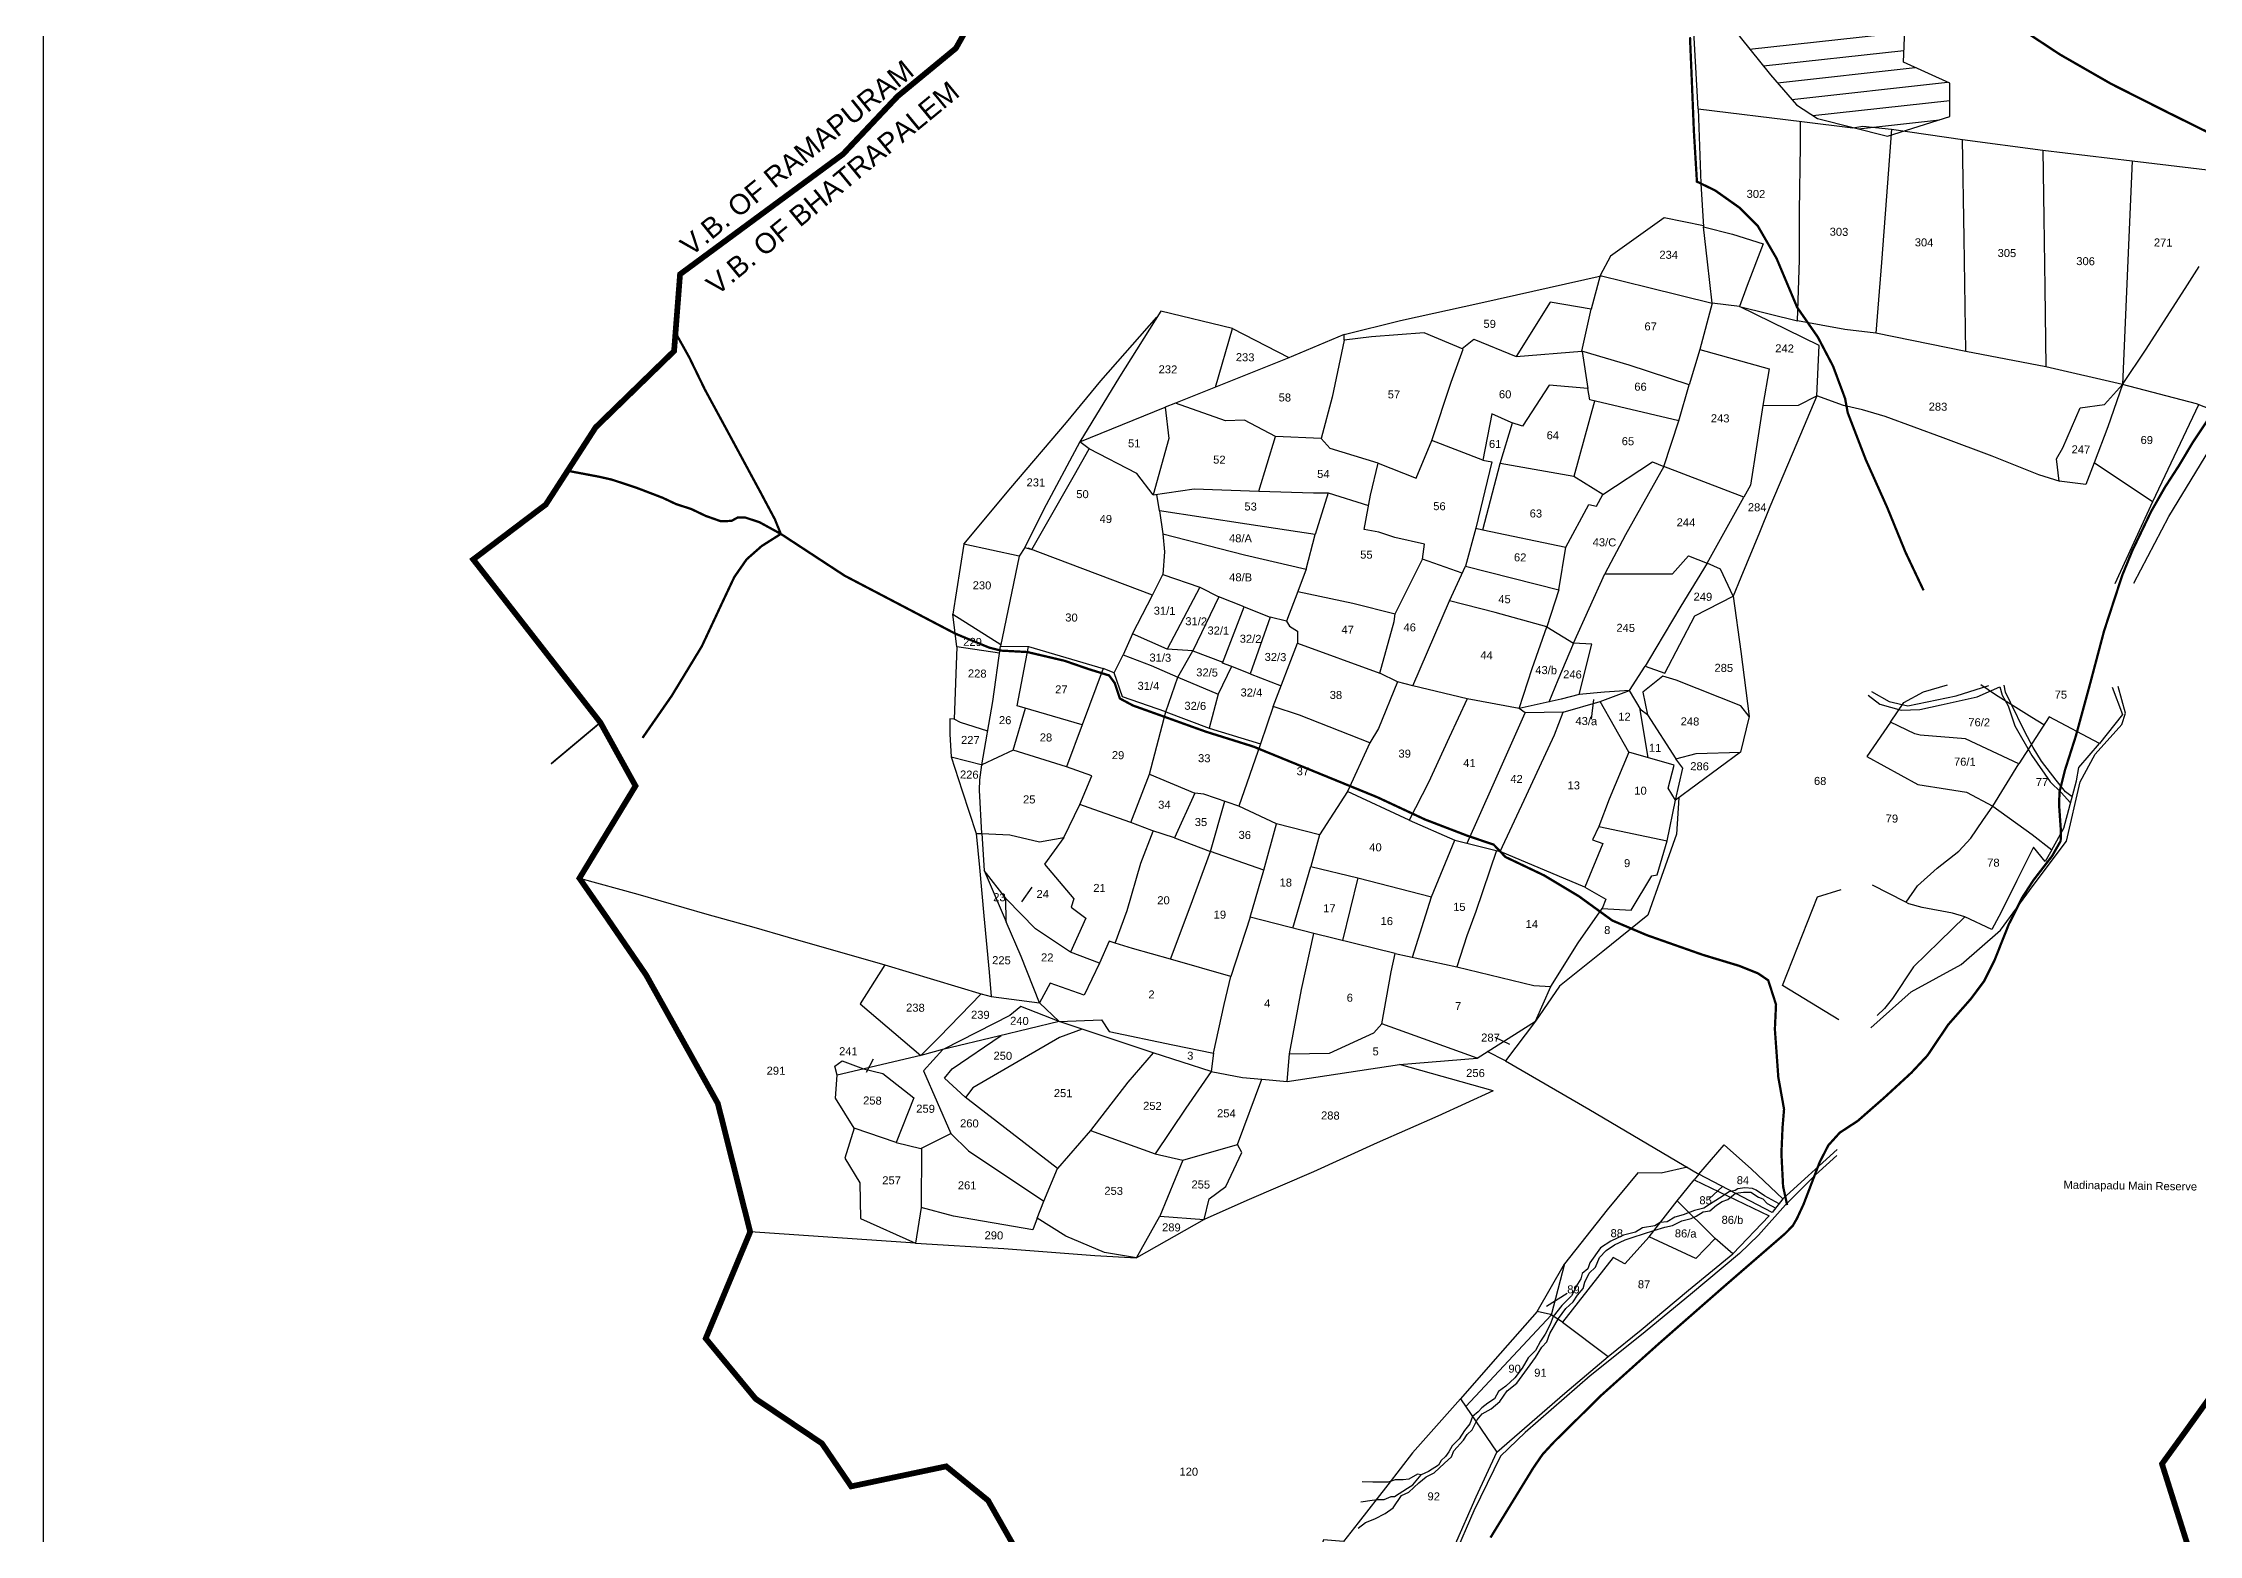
# Model space of a CAD drawing. Header units: millimetres. Extents: x 361522 to 370455, y 1839483 to 1850647.
# Drawn here: x 361522 to 365278, y 1841729 to 1844329 of the extents above; entities that cross this region are included whole.
import ezdxf
from ezdxf.enums import TextEntityAlignment as Align

# ---------------------------------------------------------------- set-up
doc = ezdxf.new("R2010")
doc.units = ezdxf.units.MM
for name, color, linetype in [('BND', 6, 'Continuous'), ('DIMENSION', 1, 'Continuous'), ('Plot', 7, 'Continuous'), ('ROADS', 50, 'Continuous'), ('Stream', 4, 'Continuous'), ('TEXT', 7, 'Continuous'), ('VILLAGE AREA', 1, 'Continuous')]:
    doc.layers.add(name, color=color, linetype=linetype)
doc.styles.get("Standard").update_dxf_attribs({"font": 'arial.ttf'})

msp = doc.modelspace()

# ---------------------------------------------------------------- hatches: boundary and pattern name
at = {"layer": 'VILLAGE AREA'}
h = msp.add_hatch(dxfattribs=at)
h.set_pattern_fill('ANSI31', color=256, scale=10, angle=321.290947, style=0)
h.paths.add_polyline_path([(364634.7, 1844712.4), (364468.7, 1844508.2), (364437, 1844402), (364478.3, 1844338.6), (364531.5, 1844273.4), (364576.5, 1844221), (364613.4, 1844197.4), (364735.1, 1844166.5), (364843.6, 1844200.4), (364843.6, 1844258.6), (364763.1, 1844295.5), (364765.4, 1844352.3), (364815.5, 1844369.2), (364862.7, 1844347.9), (364928.4, 1844360.4), (364966.8, 1844426), (364944.6, 1844499.8), (364903.3, 1844593), (364841.3, 1844635), (364746.2, 1844671.9), (364679.8, 1844691)])

# ---------------------------------------------------------------- linework, layer by layer
at = {"color": 1}
msp.add_lwpolyline([(364077.2, 1842584), (364051.6, 1842596.1)], dxfattribs=at)
at = {"layer": 'BND', "lineweight": 30, "const_width": 10}
for points in [[(363224.2, 1841690.5), (363168.1, 1841789.4), (363095.2, 1841848.8), (362929.6, 1841813.9), (362878.6, 1841888.8), (362763.1, 1841966.5), (362676.1, 1842071.7), (362753.6, 1842257.3), (362697.3, 1842480.9), (362572.3, 1842704.9), (362502.9, 1842806.2), (362456.1, 1842873.5), (362553.8, 1843034.3), (362492.6, 1843144.8), (362271, 1843428.9), (362397.6, 1843524.7), (362484.3, 1843659), (362621, 1843792), (362631.4, 1843925.8), (362915.4, 1844135.1), (363010.4, 1844235.8), (363112, 1844319.5), (363206.1, 1844487.1)], [(365387.1, 1842094.6), (365252.8, 1841907.4), (365213.5, 1841853.1), (365273.2, 1841664.1)]]:
    msp.add_lwpolyline(points, dxfattribs=at)
at = {"layer": 'BND', "color": 2, "const_width": 2.99}
msp.add_lwpolyline([(362492.6, 1843144.8), (362406.5, 1843072.7)], dxfattribs=at)
at = {"layer": 'Plot'}
msp.add_lwpolyline([(370454.4, 1850646.9), (361521.6, 1850646.9), (361521.6, 1839485.3), (370454.4, 1839485.3)], close=True, dxfattribs=at)
at = {"layer": 'Plot', "color": 0}
for points in [[(364405.4, 1844213.9), (364393.5, 1844421), (364383.5, 1844601.6), (364384.8, 1844650.3), (364382.2, 1844823.8), (364376.5, 1844961.3), (364371, 1845177.4), (364368.8, 1845325.8), (364367.8, 1845459.8), (364295.4, 1845499.6), (364255.8, 1845521)], [(364405.4, 1844213.9), (364585.7, 1844192), (364674.9, 1844181.2), (364692.2, 1844183.6), (364742.1, 1844178.7), (364735.1, 1844085.3), (364724.8, 1843946.3), (364718.5, 1843866.8), (364715.1, 1843823.2), (364661.1, 1843829.4), (364578.5, 1843844.5), (364581.7, 1843950.9), (364582.2, 1844035.6), (364583.5, 1844149.6), (364583.7, 1844192.3)], [(364405.4, 1844213.9), (364410.1, 1844084.2), (364414.7, 1844008.5), (364465.3, 1843995.9), (364518.8, 1843979), (364490.5, 1843906.5), (364477.5, 1843869.8), (364429.5, 1843875.5), (364421.7, 1843947.4), (364414.7, 1844008.5)], [(364742.1, 1844178.7), (364866.2, 1844160.4), (365006, 1844142.2), (365161.7, 1844123.6), (365380.4, 1844097.5), (365503.1, 1844056.2), (365442.4, 1843939.1), (365386.3, 1843830.9), (365310.9, 1843685.4), (365273.7, 1843700), (365144.8, 1843733.9), (365011, 1843764.3), (364871.5, 1843791.1), (364715.1, 1843823.2)], [(364871.5, 1843791.1), (364868.9, 1843988.8), (364866.2, 1844160.4)], [(365006, 1844142.2), (365007.8, 1844024.4), (365009.1, 1843902.1), (365011, 1843764.3)], [(365161.7, 1844123.6), (365154.2, 1843949.9), (365144.9, 1843733.9), (365185.9, 1843795.4), (365257.7, 1843907.1), (365278.3, 1843939.1)], [(364414.6, 1844009.9), (364345.9, 1844024.3), (364252.7, 1843957.6), (364234.6, 1843923.7), (364319.6, 1843902.8), (364429.5, 1843875.5), (364408.4, 1843794.8), (364529.1, 1843760.9), (364518.3, 1843697.1), (364580.3, 1843697.6), (364612.3, 1843714.1), (364616.4, 1843801.4), (364477.5, 1843869.8), (364578.5, 1843844.5)], [(364371.5, 1843670.4), (364216.7, 1843706.9), (364213.3, 1843726.7), (364145.7, 1843732.5), (364099.2, 1843661.4), (364079.5, 1843667.4), (364045.9, 1843682.7), (364030, 1843602), (363941.1, 1843636), (363975.1, 1843737.9), (363996.1, 1843795.4), (363928.2, 1843823.6), (363836.3, 1843816.5), (363788.5, 1843811.1), (363788.7, 1843821.1), (363886.6, 1843845.5), (363886.6, 1843845.5), (364026.8, 1843875.8), (364236.1, 1843923.3)], [(364234.6, 1843923.7), (364218.8, 1843864.7)], [(364408.4, 1843794.8), (364389.4, 1843733), (364284.9, 1843767.4), (364202.4, 1843791.7), (364218.8, 1843864.7), (364147.6, 1843877.4), (364088, 1843782.6)], [(363232, 1843450), (363222.3, 1843434.5), (363126.1, 1843455.3), (363207.7, 1843553.5), (363305, 1843667.3), (363364.5, 1843740.3), (363462.4, 1843850.8)], [(363594, 1843831.1), (363469.2, 1843861.6), (363396.9, 1843747.1), (363327.9, 1843633.8), (363476.4, 1843694)], [(363564.3, 1843729.3), (363594, 1843831.1), (363692.2, 1843780.5)], [(363788.7, 1843821.1), (363689, 1843779.1), (363494.4, 1843701.3)], [(363788.5, 1843811.1), (363767.5, 1843711.7), (363748.2, 1843639.6)], [(363994, 1843796.3), (364014.5, 1843812.8), (364088, 1843782.6)], [(364088, 1843782.6), (364202.4, 1843791.7), (364203.4, 1843791.4), (364213.3, 1843726.7)], [(364518.3, 1843697.1), (364507.7, 1843629.2), (364496.6, 1843558.3), (364485, 1843537.2), (364345.7, 1843591), (364371.5, 1843670.4), (364389.4, 1843733)], [(365277.3, 1843698.5), (365196.7, 1843529.4), (365095.2, 1843597.5), (365080.6, 1843559.3), (365034.4, 1843565.2), (365029.8, 1843604), (365041, 1843623.1), (365071.2, 1843692.9), (365113.5, 1843698.9), (365144.8, 1843733.9), (365119.2, 1843660.1), (365095.2, 1843597.5)], [(363848, 1843596.6), (363763.9, 1843622.5), (363748.2, 1843639.6), (363669, 1843643.3), (363615.1, 1843671.4), (363581.8, 1843670.4), (363494.4, 1843701.3), (363476.4, 1843694), (363482.8, 1843639.4), (363455.9, 1843541.3), (363526.9, 1843552.2), (363639.9, 1843547.8), (363669, 1843643.3)], [(364224.9, 1843704.9), (364188.7, 1843573.2), (364060.1, 1843596), (364081.6, 1843666.7)], [(365036.2, 1843564.9), (364998.9, 1843576.4), (364917.9, 1843608.7), (364832.1, 1843640.7), (364731.4, 1843678), (364691.7, 1843689.7), (364658.8, 1843697.2), (364612.3, 1843714.1), (364577.2, 1843631.6), (364530, 1843520.5)], [(365164.5, 1843387.8), (365225.6, 1843504), (365327.5, 1843671.5)], [(363455.9, 1843541.3), (363427.5, 1843578.9), (363344.3, 1843621.9), (363327.9, 1843633.8), (363264.8, 1843515.6), (363232, 1843450), (363244.3, 1843446.5), (363318.9, 1843576.4), (363344.3, 1843621.9)], [(363994.1, 1843404.9), (363925.2, 1843429.4), (363928.8, 1843455.7), (363876.7, 1843467.1), (363848.8, 1843476.2), (363823.4, 1843480.9), (363834.5, 1843540.7), (363848, 1843596.6), (363914, 1843570.8), (363941.1, 1843636)], [(364030, 1843602), (364045.7, 1843598.9), (364017.7, 1843483.3), (364030.2, 1843480.3), (364060.1, 1843596)], [(364030.2, 1843480.3), (364174.6, 1843450.1), (364215.1, 1843524.7), (364228.3, 1843522), (364239, 1843542), (364188.7, 1843573.2)], [(364239, 1843542), (364325.9, 1843599), (364345.7, 1843591), (364278.9, 1843471.8), (364242.8, 1843403.7), (364360.9, 1843403.6), (364388.7, 1843435.3), (364420.8, 1843422.4), (364485, 1843537.2)], [(363466.6, 1843513.4), (363462.2, 1843542.2)], [(363760.7, 1843544.7), (363737.8, 1843472.6), (363619, 1843490.5), (363466.6, 1843513.4), (363472.8, 1843473.5), (363571.9, 1843448.2), (363615, 1843437.1), (363722.1, 1843412), (363737.8, 1843472.6)], [(363639.9, 1843547.8), (363735.4, 1843545), (363760.7, 1843544.7), (363831.2, 1843523.1)], [(364530, 1843520.5), (364512.2, 1843475.6), (364479.8, 1843397.5), (364466.2, 1843364.9), (364444, 1843411.9), (364420.8, 1843422.4), (364375.1, 1843347.6), (364331.6, 1843274.1), (364313.1, 1843242.9), (364347.3, 1843230.8), (364399.3, 1843330.5), (364466.2, 1843364.9), (364479.5, 1843268.6), (364494, 1843155.1), (364479.5, 1843173.7), (364367.3, 1843218.5), (364343.7, 1843225.3), (364308.9, 1843197.4), (364317, 1843158.1), (364306, 1843166.5), (364285.6, 1843200.4), (364313.1, 1843242.9)], [(365196.7, 1843529.4), (365131.3, 1843386.3)], [(363126.1, 1843455.3), (363106.7, 1843333.5), (363190.2, 1843280.6)], [(363472.8, 1843473.5), (363475.5, 1843442.2), (363472.8, 1843402.8)], [(364017.7, 1843483.3), (363999.7, 1843417.1), (364162.8, 1843375.7), (364174.6, 1843450.1)], [(363222.3, 1843434.5), (363189.7, 1843278.1)], [(363454.4, 1843366.9), (363238.2, 1843448.3)], [(363722.1, 1843412), (363707.6, 1843372.9), (363803.6, 1843353), (363877.2, 1843333.9), (363907.6, 1843394.7), (363925.2, 1843429.4)], [(363614.5, 1843346.5), (363570.4, 1843364), (363525, 1843269.9), (363480, 1843272.7), (363419.8, 1843299.3), (363454.4, 1843366.9), (363472.8, 1843402.8), (363537, 1843380.6), (363570.4, 1843364)], [(363537, 1843380.6), (363480, 1843272.7)], [(364162.8, 1843375.7), (364141.7, 1843311.3), (364051.8, 1843336.3), (363972.1, 1843356.6), (363999.7, 1843417.1)], [(364198, 1843193.9), (364220.2, 1843281.4), (364188, 1843282.8), (364242.8, 1843403.7)], [(363625, 1843229.7), (363591.3, 1843242.7), (363576.4, 1843248.4), (363614.5, 1843346.5), (363659.8, 1843328.5)], [(363707.6, 1843372.9), (363687.8, 1843321.3), (363693.1, 1843312.8), (363707.5, 1843304.2), (363707.5, 1843282.9), (363850.6, 1843231)], [(364002.6, 1843186.3), (363908.3, 1843208.9), (363972.1, 1843356.6)], [(363187.9, 1843265.6), (363113.8, 1843276.4), (363106.7, 1843333.5)], [(363687.8, 1843321.3), (363659.8, 1843328.5), (363625, 1843229.7), (363678.9, 1843208.9)], [(363908.3, 1843208.9), (363881.7, 1843215.4), (363850.6, 1843231), (363875.6, 1843320.8), (363877.2, 1843333.9)], [(364285.6, 1843200.4), (364242, 1843197.7), (364198, 1843193.9), (364166.5, 1843185.2), (364093.6, 1843169.1), (364116.3, 1843239.2), (364141.7, 1843311.3), (364188, 1843282.8), (364161.1, 1843218.3), (364145.2, 1843180.5)], [(363113.8, 1843276.4), (363109.1, 1843150.8), (363101.5, 1843151.1), (363101.6, 1843124.3), (363103.6, 1843085.2), (363158.3, 1843071.3)], [(363493.1, 1842943.6), (363453.7, 1842956.4), (363416.6, 1842970.8), (363352.1, 1842993.5), (363327.7, 1843002.1), (363348.7, 1843051.9), (363304.6, 1843067.8), (363211.9, 1843096.7), (363157.3, 1843070.9), (363176.2, 1843181.7), (363189.7, 1843278.1), (363238.4, 1843277), (363368.8, 1843239.1), (363332.1, 1843140.7), (363218.5, 1843173.9), (363238.4, 1843277)], [(363419.8, 1843299.3), (363403.5, 1843262.5), (363452, 1843244.2), (363498.6, 1843223.6), (363525, 1843269.9), (363577, 1843249.7)], [(363665, 1843172.9), (363707.5, 1843282.9)], [(363387.9, 1843231.2), (363368.8, 1843239.1)], [(363477.7, 1843163.5), (363402.3, 1843189.8), (363387.9, 1843231.2), (363403.5, 1843262.5)], [(363592.2, 1843242.4), (363569.2, 1843194.2)], [(363477.7, 1843163.5), (363498.6, 1843223.6), (363569.2, 1843194.2), (363553.3, 1843134.8)], [(363881.7, 1843215.4), (363848.2, 1843134.3), (363833.3, 1843109.2), (363794.4, 1843024.7)], [(364366.1, 1843009.4), (364353.1, 1843030.3), (364363.3, 1843070.6), (364284.3, 1843093.2), (364234.5, 1843181.5), (364285.6, 1843200.4)], [(365126.9, 1843206.4), (365144.6, 1843159), (365104.4, 1843108.5), (365017, 1843154.7), (364963.8, 1843073), (364871.3, 1843116.4), (364792.3, 1843122.7), (364783.1, 1843125.3), (364740.6, 1843145.7), (364699.4, 1843085.6), (364787.9, 1843036.8), (364839.9, 1843028.8), (364872.7, 1843023.7), (364918.6, 1842998.8), (364963.8, 1843073)], [(364701.6, 1843192.7), (364722.1, 1843176.6), (364759.3, 1843166.1), (364791.8, 1843167.6), (364828.6, 1843175.9), (364891.2, 1843189.8), (364931.2, 1843206.8), (364935.1, 1843192.2), (364945.3, 1843173.8), (364957.3, 1843139.2), (364986.9, 1843087.3), (365018.5, 1843041.3), (365038.1, 1843022.8), (365054.2, 1843004.6)], [(364706.2, 1842613.1), (364776.4, 1842675.6), (364863.6, 1842723), (364932, 1842783.3), (364989.3, 1842860.6), (365046.9, 1842938.1), (365070.7, 1843041.5), (365097.3, 1843089.4), (365143.4, 1843141.6), (365150, 1843161), (365137.1, 1843207.8)], [(364707.6, 1843198.8), (364738.4, 1843181.2), (364770.7, 1843173.7), (364855.1, 1843191.3), (364912, 1843209.5)], [(364740.6, 1843145.7), (364763.8, 1843179.5), (364798.1, 1843198), (364839.9, 1843210.3)], [(365007.8, 1843140.5), (364987, 1843153.4), (364972.5, 1843162.4), (364923.2, 1843193.1), (364897.7, 1843210.3)], [(365057.1, 1843015.4), (365045.6, 1843023.8), (365029, 1843044.3), (365003.5, 1843077.5), (364988.8, 1843101.5), (364974.5, 1843128.8), (364949.7, 1843179.4), (364940.8, 1843197.5), (364938.7, 1843209.7)], [(363211.9, 1843096.7), (363233.2, 1843169.6)], [(363449.2, 1843054.6), (363477.7, 1843163.5), (363553.3, 1843134.8), (363642.9, 1843107.4)], [(364170.1, 1843162.6), (364104.1, 1843161.9), (364093.6, 1843169.1), (364002.6, 1843186.3), (363971.3, 1843118.9), (363935.7, 1843040.2), (363901.7, 1842974.9), (363794.4, 1843024.7), (363745.8, 1842949.1), (363670.9, 1842968.4), (363605.3, 1842999.1), (363544, 1843019.8), (363528.6, 1843021.8), (363493.1, 1842943.6), (363555.8, 1842919.9), (363580.5, 1843007.5)], [(363833.3, 1843109.2), (363710.6, 1843157.5), (363665, 1843172.9), (363642.9, 1843107.4), (363605.3, 1842999.1)], [(364002.8, 1842934.4), (364048.2, 1843036.5), (364104, 1843161.9)], [(364207.9, 1842857.7), (364060.1, 1842920.1), (364106.3, 1843018.5), (364154.9, 1843123.4), (364170.1, 1843162.6), (364234.5, 1843181.5)], [(364318, 1843083.6), (364303.7, 1843170.4)], [(364317, 1843158.1), (364366.3, 1843081.4)], [(364494, 1843155.1), (364479.2, 1843093.2), (364366.1, 1843009.4), (364378.4, 1843065), (364366.3, 1843081.4), (364402, 1843090.7), (364479.2, 1843093.2)], [(363167.4, 1843130), (363119.8, 1843144.8), (363109.1, 1843150.8)], [(363332.1, 1843140.7), (363304.6, 1843067.8)], [(363103.6, 1843085.2), (363123.2, 1843025.5), (363147.5, 1842951.4), (363157.3, 1842951.2), (363153.3, 1843026.9), (363153.6, 1843045.1), (363157.3, 1843070.9)], [(364284.3, 1843093.2), (364250.3, 1843011), (364232.1, 1842963.6), (364351.2, 1842938.5), (364366.1, 1843009.4)], [(364918.6, 1842998.8), (364987.1, 1842949.7), (365021.7, 1842922.8), (365042.5, 1842960.9), (365064.5, 1843043.1), (365068.9, 1843066.6), (365104.4, 1843108.5)], [(363416.6, 1842970.8), (363449.2, 1843054.6), (363528.6, 1843021.8)], [(364371.5, 1843013.3), (364367.6, 1842950.1), (364341.6, 1842876.5), (364317.9, 1842809.2), (364239, 1842745.8), (364164, 1842685.6), (364122.2, 1842624.6), (364148.8, 1842684.9), (364196.5, 1842760.9), (364238.2, 1842820.6), (364288.6, 1842817.6), (364324.6, 1842877.5), (364333.8, 1842879.5), (364351.2, 1842938.5)], [(363157.3, 1842951.2), (363206.2, 1842949.4), (363257.9, 1842936.7), (363300, 1842944.2), (363327.7, 1843002.1)], [(363877.6, 1842742.4), (363735.5, 1842777.2), (363624.9, 1842805.7), (363648.4, 1842887.5), (363670.9, 1842968.4)], [(363901.7, 1842974.9), (363981.1, 1842939.7)], [(364767.5, 1842831.6), (364787.8, 1842860.1), (364822, 1842890.8), (364859.4, 1842920.4), (364880.2, 1842943.3), (364901.5, 1842974.2), (364918.5, 1842998.9)], [(363147.5, 1842951.4), (363153, 1842892.1), (363160.8, 1842808), (363169.8, 1842710), (363173.7, 1842667.3), (363257.9, 1842656.4), (363292, 1842624.1), (363365.9, 1842626.9), (363379.1, 1842606.4), (363490.3, 1842583.2), (363560.6, 1842568.6), (363579.5, 1842653.6), (363591, 1842702.2)], [(363157.3, 1842951.2), (363161.4, 1842886.9)], [(363300, 1842944.2), (363266.2, 1842898), (363317.8, 1842837.4), (363312.8, 1842822.9), (363338.2, 1842804.1), (363311.7, 1842744.9), (363250.9, 1842785.4), (363200.1, 1842836.9), (363161.4, 1842886.9), (363199.4, 1842797.5), (363198.8, 1842838.6)], [(363485.8, 1842732.3), (363420, 1842751.1), (363389.8, 1842760.6), (363410.3, 1842817.3), (363434.2, 1842899.6), (363455.9, 1842955.5)], [(363745.8, 1842949.1), (363730.5, 1842893.7), (363812.5, 1842874.2), (363940.7, 1842841.2), (363981.1, 1842939.7), (364060.1, 1842920.1)], [(364232.1, 1842963.6), (364221.3, 1842940.4), (364239.4, 1842933.8), (364207.9, 1842857.7), (364244.5, 1842837.2), (364238.2, 1842820.6)], [(363624.9, 1842805.7), (363591, 1842702.2), (363485.8, 1842732.3), (363520.2, 1842823.8), (363555.8, 1842919.9)], [(363648.4, 1842887.5), (363555.8, 1842919.9)], [(363698.9, 1842786.6), (363730.5, 1842893.7)], [(364053.8, 1842921.7), (364018.2, 1842815.3), (364002.2, 1842773), (363984.9, 1842719), (364119.3, 1842686.4), (364148.8, 1842684.9)], [(365021.7, 1842922.8), (365009.8, 1842902.7), (364989.5, 1842927.4), (364960.4, 1842869.3), (364933.5, 1842814.6), (364916.9, 1842784.1), (364869.9, 1842806.2), (364848.6, 1842812.8), (364795.6, 1842822.5), (364772.6, 1842828.7), (364766, 1842832.5), (364709.1, 1842861.4)], [(362456.1, 1842873.5), (362558.1, 1842845.7), (362678.1, 1842810.6), (362760, 1842788.1), (362820, 1842770.6), (362988, 1842722.6), (363157.7, 1842671.6)], [(363812.5, 1842874.2), (363785.8, 1842764.9)], [(364650.3, 1842626.8), (364552.3, 1842686.4), (364613.1, 1842840.8), (364654.5, 1842854)], [(363907.8, 1842735.8), (363940.7, 1842841.2)], [(363362, 1842725.6), (363335.5, 1842669.9), (363276, 1842690.8), (363257.9, 1842656.4), (363225.5, 1842737.1), (363199.4, 1842797.5)], [(364869.9, 1842806.2), (364825.8, 1842763.2), (364780.4, 1842719.1), (364743.7, 1842663.8), (364730.3, 1842646.6), (364717, 1842634.4)], [(363389.8, 1842760.6), (363378.8, 1842764.1), (363362, 1842725.6), (363311.7, 1842744.9)], [(363560.6, 1842568.6), (363557.1, 1842537), (363611.6, 1842526.1), (363644.9, 1842523.2), (363689.1, 1842519.3), (363693.4, 1842567.4), (363714.2, 1842679.8), (363735.5, 1842777.2)], [(364020, 1842560.1), (363854.4, 1842619.9), (363870.4, 1842710.7), (363877.6, 1842742.4), (363984.9, 1842719)], [(362988, 1842722.6), (362945.4, 1842654.9), (363050.8, 1842564.9), (362904.9, 1842530.4), (362901.2, 1842546), (362913.8, 1842555.4), (362950.9, 1842541.3), (362984.5, 1842533), (363038.8, 1842490.9), (363008, 1842413.3), (363050.8, 1842402.4), (363103.3, 1842428.5)], [(363557.1, 1842537), (363455.6, 1842569.1), (363292, 1842624.1), (363225.3, 1842650.3), (363205.9, 1842634.1), (363091.2, 1842575.7), (363050.8, 1842564.9), (363082.6, 1842596.5), (363156, 1842672), (363173.7, 1842667.3)], [(363292, 1842624.1), (363186.5, 1842598.5), (363089.1, 1842575.1), (363055.6, 1842538.2), (363103.3, 1842428.5), (363133.9, 1842398.7), (363265.1, 1842311), (363289.2, 1842367.9), (363151.6, 1842473.9), (363128.1, 1842492), (363092.4, 1842525.3), (363105.4, 1842541.7), (363190.7, 1842599.5)], [(363332.3, 1842610.6), (363292.8, 1842595.8), (363141.7, 1842508.4), (363128.7, 1842491.5)], [(363693.4, 1842567.4), (363762.9, 1842568.6), (363840.3, 1842604.3), (363854.4, 1842619.9)], [(364048, 1842503.1), (363884.8, 1842549), (364020, 1842560.1), (364122.2, 1842624.6), (364069.5, 1842555.6), (364037.9, 1842571.4)], [(363455.6, 1842569.1), (363411.6, 1842518.3), (363346.4, 1842434), (363459.5, 1842393.3)], [(364069.5, 1842555.6), (364214.7, 1842471.4), (364406.7, 1842358), (364450.6, 1842408.8), (364498.1, 1842366.7), (364553.1, 1842314.7), (364534.5, 1842291.3), (364406.7, 1842358), (364398.1, 1842348.2), (364529.1, 1842285.1), (364465.9, 1842219), (364435.2, 1842245.7), (364368.6, 1842311.6), (364398.1, 1842348.2)], [(363008, 1842413.3), (362934.9, 1842438.3), (362902.2, 1842490.1), (362904.9, 1842530.4)], [(363557.1, 1842537), (363512.4, 1842473), (363459.5, 1842393.3), (363507.6, 1842382.1), (363602.6, 1842409.6)], [(364048, 1842503.1), (363951.6, 1842458.9), (363845.8, 1842412.3), (363735, 1842362.1), (363618.9, 1842312.3), (363544.9, 1842279), (363553.5, 1842315.2), (363582.4, 1842336.6), (363610.1, 1842395.8), (363602.6, 1842409.6), (363644.9, 1842523.2)], [(363689.1, 1842519.3), (363884.8, 1842549)], [(362934.9, 1842438.3), (362918.6, 1842386), (362944.6, 1842342.9), (362946, 1842280.6), (363041.9, 1842237.9), (362914.6, 1842246.1), (362753.6, 1842257.3), (362753.6, 1842257.3)], [(363346.4, 1842434), (363289.2, 1842367.9)], [(363052.1, 1842403.1), (363051.4, 1842300)], [(363507.6, 1842382.1), (363467.3, 1842284.9), (363544.9, 1842279), (363426.5, 1842212), (363467.3, 1842284.9)], [(364647.1, 1842390.5), (364609.7, 1842356.5), (364557.7, 1842304.6), (364510.2, 1842251.9), (364477.5, 1842219.5), (364391.8, 1842148.4), (364306.4, 1842077.7), (364217, 1842006.7), (364103.9, 1841907.6), (364061, 1841866.5), (364014.4, 1841771.1), (363980, 1841692.1)], [(364386.5, 1842370), (364341.1, 1842359.6), (364300.4, 1842360.2), (364246.6, 1842295.5), (364172.4, 1842201.4)], [(364553.1, 1842314.7), (364647.3, 1842400.6)], [(363253.9, 1842281.5), (363246.1, 1842261), (363107.6, 1842285), (363051.4, 1842300), (363041.9, 1842237.9), (363195.5, 1842228.1), (363354, 1842216), (363426.5, 1842212)], [(363426.5, 1842212), (363371, 1842221.4), (363303.6, 1842249.9), (363253.9, 1842281.5), (363265.1, 1842311)], [(364435.2, 1842245.7), (364401.3, 1842210.7), (364319.9, 1842248.9), (364368.6, 1842311.6)], [(364319.9, 1842248.9), (364277.7, 1842201.9), (364257.4, 1842212.9), (364168.8, 1842099.9), (364148.1, 1842113.1), (364125.1, 1842118.6), (364172.4, 1842201.4), (364149.4, 1842112.3)], [(364168.8, 1842099.9), (364248.8, 1842040), (364306.2, 1842086.7), (364388.5, 1842155.5), (364465.9, 1842219)], [(364125.1, 1842118.6), (364051.5, 1842035.8), (363991.1, 1841966.7), (363907.7, 1841872.5), (363864.4, 1841816.8), (363812.9, 1841750.5), (363787.4, 1841717.6), (363752.6, 1841720.7), (363720.9, 1841632.7), (363666.7, 1841494.1), (363636.3, 1841409.6), (363654.3, 1841400.9), (363699.2, 1841503.9), (363723.1, 1841547), (363701.5, 1841583.1)], [(364000.4, 1841952.9), (364149.4, 1842112.3)], [(363942.9, 1841623.9), (364018.5, 1841795.6), (364054.5, 1841873.3), (364173.3, 1841976.1), (364248.8, 1842040)], [(363991.1, 1841966.7), (364054.5, 1841873.3)], [(363817.5, 1841787.2), (363837.4, 1841789.8), (363846.6, 1841790.9), (363858.1, 1841790.8), (363870.2, 1841796.2), (363876, 1841796.1), (363899, 1841810.9), (363908, 1841816.8), (363922.5, 1841833.9)]]:
    msp.add_lwpolyline(points, dxfattribs=at)
at = {"layer": 'Plot', "color": 2}
for points in [[(364223.1, 1843185.1), (364218.9, 1843150.7)], [(363244.5, 1842858.1), (363226.4, 1842832.4)], [(362967.7, 1842558.5), (362955.5, 1842535.3)], [(364424.6, 1842314.8), (364448, 1842336.5)], [(364141.1, 1842127.8), (364177.2, 1842150.3)]]:
    msp.add_lwpolyline(points, dxfattribs=at)
at = {"layer": 'ROADS', "color": 40, "const_width": 4}
for points in [[(365322.5, 1844158.8), (365225.5, 1844206.8), (365124.6, 1844257.7), (365035.7, 1844308.7), (364941.4, 1844370.9)], [(364798.1, 1843375), (364766.5, 1843441.7), (364735.1, 1843518.6), (364697.3, 1843603), (364665.9, 1843684.7), (364661.4, 1843709.2), (364640.4, 1843765.6), (364613.9, 1843816.2), (364577.8, 1843868.2), (364542, 1843953.3), (364509.3, 1844009.8), (364477.8, 1844041.5), (364435, 1844071.8), (364403.2, 1844087.2), (364397.9, 1844174.3), (364394.4, 1844260.4), (364391.1, 1844338.9)], [(362623.5, 1843823.9), (362647.5, 1843780.9), (362674.7, 1843724.9), (362715.5, 1843649.7), (362746.1, 1843593), (362771.1, 1843546.8), (362796.5, 1843499.1), (362807, 1843473.4), (362770, 1843493.7), (362745.1, 1843501.9), (362732, 1843502.1), (362721.1, 1843496.1), (362702.7, 1843495.4), (362676.2, 1843504.7), (362650.7, 1843516.9), (362624.8, 1843525.2), (362601.3, 1843536.3), (362555.3, 1843553.9), (362512.5, 1843568), (362490, 1843573.1), (362435.5, 1843583.4)], [(364043.5, 1841724.7), (364118.3, 1841846.5), (364134.2, 1841869.6), (364154.3, 1841891.4), (364237.2, 1841973.2), (364337.3, 1842063), (364449.1, 1842161), (364556.3, 1842253.9), (364570.1, 1842267.8), (364577.6, 1842280.9), (364589.1, 1842305.7), (364617.2, 1842379.1), (364632.2, 1842408.2), (364652.1, 1842430.2), (364683.4, 1842450.7), (364729.4, 1842491), (364776.9, 1842534.7), (364804.8, 1842564.6), (364841, 1842618.4), (364880.3, 1842663.1), (364903.4, 1842694), (364921.6, 1842730.2), (364946.5, 1842793), (364970.1, 1842840.1), (364989.7, 1842870.3), (365022.1, 1842912.3), (365036.9, 1842938.3), (365037.5, 1842954.6), (365035.8, 1842978.3), (365034.1, 1843003), (365035.1, 1843024.4), (365044.4, 1843061.7), (365063.3, 1843120.9), (365088.9, 1843214.8), (365112.6, 1843304.4), (365144.2, 1843401.1), (365161.8, 1843444.2), (365194.5, 1843512.3), (365218.7, 1843554.8), (365243.3, 1843592.8), (365267.2, 1843632.9), (365308.2, 1843694.4)], [(362566, 1843118), (362616.8, 1843191.2), (362669.4, 1843277.7), (362706.5, 1843357), (362725.8, 1843398), (362747.3, 1843429), (362773.7, 1843452.3), (362807, 1843473.4), (362918.2, 1843400.6), (363110.9, 1843299.7), (363137.7, 1843288.6), (363170.1, 1843275.3), (363190.5, 1843270.1), (363236.5, 1843267.6), (363301.5, 1843252.3), (363344.1, 1843237.6), (363379, 1843226.8), (363388.9, 1843213.4), (363397.8, 1843186.6), (363420.6, 1843174.4), (363475.4, 1843154.8), (363514.5, 1843140.7), (363547.7, 1843128.8), (363592.7, 1843114.7), (363630.3, 1843102.9)], [(363630.3, 1843102.9), (363846.2, 1843014.7), (363929.5, 1842975.8), (364002, 1842948), (364049.1, 1842932), (364069.6, 1842910.5), (364136.8, 1842878.5), (364197.5, 1842842.1), (364255.8, 1842799.8), (364316, 1842774.3), (364413.5, 1842740), (364476.4, 1842721), (364509.3, 1842707.9), (364527.4, 1842695.7), (364541, 1842653.4), (364539, 1842610.4), (364545, 1842526.8), (364555, 1842471.1), (364552.4, 1842440.1), (364550.4, 1842394.4), (364553.3, 1842336.7), (364560.4, 1842304.1)]]:
    msp.add_lwpolyline(points, dxfattribs=at)
at = {"layer": 'Stream'}
for points in [[(364546.4, 1842306.3), (364520.9, 1842319.9), (364506.3, 1842329.8), (364499.9, 1842332.8), (364486.6, 1842334.3), (364474.5, 1842332.6), (364469.6, 1842329.3), (364459.6, 1842326.9), (364442.3, 1842316.1), (364425.2, 1842305.3), (364415.5, 1842298.6), (364399, 1842294.6), (364379.3, 1842287.2), (364364.8, 1842283.2), (364351.6, 1842275), (364339.1, 1842273.6), (364329.6, 1842267.9), (364308.2, 1842264.5), (364296, 1842257.1), (364275.1, 1842251.9), (364253.2, 1842241.1), (364235.2, 1842229.3), (364216.4, 1842203.3), (364213, 1842192.8), (364203.5, 1842185), (364201.2, 1842175.7), (364195, 1842166.2), (364184.6, 1842146.1), (364167.9, 1842129.1), (364152.9, 1842110), (364147.4, 1842095.8), (364138.6, 1842079), (364130.6, 1842066.8), (364122.2, 1842050.9), (364109.3, 1842037.6), (364098.6, 1842019.9), (364085.9, 1842003.1), (364070, 1841988.3), (364057.6, 1841979.2), (364050.6, 1841966.6), (364038.7, 1841959), (364028.5, 1841950.5), (364022.2, 1841943.8), (364012.4, 1841935.5), (364007.6, 1841923), (363998, 1841911), (363989.1, 1841896.5), (363976.5, 1841884.5), (363970.9, 1841874.3), (363965.2, 1841865.8), (363957.3, 1841859.3), (363952.8, 1841850.6), (363935.3, 1841839.8), (363922.5, 1841833.9), (363916.3, 1841835.4), (363901, 1841826.2), (363891.1, 1841825.3), (363877.4, 1841825.5), (363865.5, 1841821), (363850.5, 1841821.2), (363838.4, 1841821.4), (363819.7, 1841821.7)], [(363813.1, 1841741.2), (363825.5, 1841751), (363841.9, 1841757.6), (363859.9, 1841766.4), (363874.2, 1841776.5), (363888.6, 1841797.8), (363901.1, 1841803.7), (363918.4, 1841819.9), (363931.3, 1841830.6), (363945.1, 1841837.3), (363963.6, 1841854.4), (363975.5, 1841865.3), (363979.8, 1841876.1), (363996.5, 1841894.3), (364003.1, 1841904.6), (364011.5, 1841912.4), (364020, 1841930), (364029, 1841940.1), (364044.4, 1841948.8), (364059.5, 1841962), (364072.5, 1841980.6), (364089.2, 1841993.7), (364103.6, 1842013.2), (364122.2, 1842038.6), (364133.2, 1842056.4), (364141.8, 1842065.9), (364146.9, 1842080), (364162.2, 1842106.7), (364174.6, 1842124), (364187.8, 1842135.5), (364195.2, 1842147.2), (364204.7, 1842158.8), (364208.1, 1842169.9), (364215.6, 1842185.2), (364226.4, 1842196), (364233.7, 1842212.7), (364245.3, 1842224.9), (364259.5, 1842234.9), (364278.3, 1842243.7), (364291.9, 1842248.3), (364328.2, 1842259.6), (364347.4, 1842265.6), (364360.5, 1842268.3), (364376.7, 1842276.5), (364393.1, 1842280.5), (364401.9, 1842284.5), (364414.3, 1842292), (364425.8, 1842293.8), (364437.3, 1842303.7), (364446.9, 1842310.2), (364457.1, 1842313.6), (364470.6, 1842324.7), (364484.3, 1842326.8), (364496.9, 1842326.6), (364510.2, 1842317.8), (364518.3, 1842314.7), (364525.8, 1842306.5), (364540.5, 1842298.8)]]:
    msp.add_lwpolyline(points, dxfattribs=at)
at = {"layer": 'VILLAGE AREA'}
msp.add_lwpolyline([(364634.7, 1844712.4), (364468.7, 1844508.2), (364437, 1844402), (364478.3, 1844338.6), (364531.5, 1844273.4), (364576.5, 1844221), (364613.4, 1844197.4), (364735.1, 1844166.5), (364843.6, 1844200.4), (364843.6, 1844258.6), (364763.1, 1844295.5), (364765.4, 1844352.3), (364815.5, 1844369.2), (364862.7, 1844347.9), (364928.4, 1844360.4), (364966.8, 1844426), (364944.6, 1844499.8), (364903.3, 1844593), (364841.3, 1844635), (364746.2, 1844671.9), (364679.8, 1844691), (364634.7, 1844712.4)], dxfattribs=at)

# ---------------------------------------------------------------- texts
at = {"layer": 'DIMENSION', "color": 0}
for s, height, p in [('302', 13.94, (364506, 1844065.7)), ('303', 13.94, (364650.7, 1843999.8)), ('304', 13.94, (364799, 1843981.3)), ('271', 13.94, (365215.6, 1843981)), ('234', 13.94, (364354, 1843959.7)), ('305', 13.94, (364943.3, 1843962.8)), ('306', 13.94, (365080.4, 1843948.6)), ('59', 13.94, (364042.1, 1843839.4)), ('67', 13.94, (364322.6, 1843834.9)), ('242', 13.94, (364555.9, 1843796.6)), ('232', 13.94, (363481.5, 1843760.1)), ('233', 13.94, (363616, 1843781.2)), ('58', 13.94, (363685.2, 1843711.1)), ('57', 13.94, (363875.3, 1843716.4)), ('60', 13.94, (364069, 1843716.7)), ('66', 13.94, (364304.9, 1843729.9)), ('243', 13.94, (364443.7, 1843674.8)), ('283', 13.94, (364823.2, 1843695.1)), ('64', 13.94, (364152.1, 1843645.2)), ('69', 13.94, (365187, 1843637)), ('51', 13.94, (363422.8, 1843631.2)), ('52', 13.94, (363571.1, 1843602.8)), ('61', 13.94, (364051.6, 1843630.1)), ('65', 13.94, (364283, 1843634.9)), ('247', 13.94, (365072.3, 1843620.6)), ('231', 13.94, (363251.4, 1843563.1)), ('54', 13.94, (363752.3, 1843577.8)), ('50', 13.94, (363332.6, 1843542.7)), ('49', 13.94, (363373.3, 1843499.5)), ('53', 13.94, (363625.6, 1843521.1)), ('56', 13.94, (363954.6, 1843521.7)), ('63', 13.94, (364122.6, 1843509)), ('244', 13.94, (364384.1, 1843493.5)), ('284', 13.94, (364508.2, 1843519.8)), ('48/A', 13.94, (363607.9, 1843465.7)), ('43/C', 13.94, (364242.1, 1843458.8)), ('55', 13.94, (363827.3, 1843437.3)), ('62', 13.94, (364095.2, 1843432.5)), ('230', 13.94, (363157.5, 1843383.8)), ('48/B', 13.94, (363608.2, 1843397.8)), ('31/1', 13.94, (363475.7, 1843339.5)), ('45', 13.94, (364067.9, 1843359.7)), ('249', 13.94, (364413.6, 1843364)), ('30', 13.94, (363313.4, 1843327.7)), ('31/2', 13.94, (363530.7, 1843321.1)), ('32/1', 13.94, (363569.3, 1843305)), ('47', 13.94, (363794.6, 1843306.5)), ('46', 13.94, (363902.8, 1843310.7)), ('245', 13.94, (364279.1, 1843309.7)), ('229', 13.94, (363141.1, 1843285.3)), ('32/2', 13.94, (363625.5, 1843290.7)), ('44', 13.94, (364036.7, 1843262)), ('228', 13.94, (363149.2, 1843230.2)), ('31/3', 13.94, (363468.2, 1843257.8)), ('32/5', 13.94, (363549.7, 1843232)), ('32/3', 13.94, (363668.9, 1843258.9)), ('43/b', 13.94, (364140.5, 1843236.1)), ('246', 13.94, (364186.3, 1843228.6)), ('285', 13.94, (364450, 1843240)), ('27', 13.94, (363295.8, 1843202.5)), ('31/4', 13.94, (363447.4, 1843208.6)), ('32/4', 13.94, (363626.9, 1843197)), ('38', 13.94, (363774.2, 1843192.8)), ('75', 13.94, (365037.3, 1843193.4)), ('26', 13.94, (363197.9, 1843148.9)), ('32/6', 13.94, (363529.1, 1843173.8)), ('43/a', 13.94, (364210.5, 1843147.3)), ('12', 13.94, (364276.9, 1843155)), ('227', 13.94, (363137.2, 1843114.3)), ('28', 13.94, (363269, 1843118.8)), ('248', 13.94, (364391.1, 1843146.7)), ('76/2', 13.94, (364895, 1843145.2)), ('29', 13.94, (363394.6, 1843087.9)), ('33', 13.94, (363544.8, 1843082.6)), ('39', 13.94, (363894, 1843090.6)), ('41', 13.94, (364006.8, 1843074.2)), ('11', 13.94, (364330.4, 1843100.7)), ('76/1', 13.94, (364870, 1843076.5)), ('226', 13.94, (363135.4, 1843054.1)), ('37', 13.94, (363716.6, 1843059.8)), ('42', 13.94, (364088.9, 1843046.5)), ('13', 13.94, (364188.6, 1843035.3)), ('286', 13.94, (364407.8, 1843068.6)), ('68', 13.94, (364617.9, 1843043)), ('77', 13.94, (365004.5, 1843041)), ('25', 13.94, (363239.8, 1843010.8)), ('34', 13.94, (363475.3, 1843001.5)), ('10', 13.94, (364304.9, 1843026.1)), ('35', 13.94, (363539, 1842971.4)), ('79', 13.94, (364742.9, 1842977.5)), ('36', 13.94, (363615.4, 1842948.9)), ('40', 13.94, (363843.1, 1842927.4)), ('9', 13.9, (364281.5, 1842899.8)), ('78', 13.94, (364919.7, 1842900.7)), ('21', 13.94, (363362.3, 1842856.5)), ('18', 13.94, (363686.8, 1842866)), ('23', 13.94, (363187.9, 1842840.4)), ('24', 13.94, (363263.3, 1842846)), ('20', 13.94, (363473.8, 1842835.1)), ('19', 13.94, (363572, 1842810.1)), ('17', 13.94, (363762.8, 1842821.2)), ('15', 13.94, (363989.2, 1842823.6)), ('16', 13.94, (363862.9, 1842798.9)), ('14', 13.94, (364115.6, 1842793.7)), ('8', 13.9, (364246.9, 1842783.2)), ('22', 13.94, (363271.2, 1842735.5)), ('225', 13.94, (363191.4, 1842730.6)), ('2', 13.9, (363452.8, 1842671)), ('6', 13.9, (363798.4, 1842665.3)), ('238', 13.94, (363041.5, 1842648)), ('239', 13.94, (363154.6, 1842635.6)), ('240', 13.94, (363222.7, 1842625)), ('4', 13.9, (363654.4, 1842655.4)), ('7', 13.9, (363987.2, 1842650.9)), ('287', 13.94, (364043.5, 1842595.8)), ('241', 13.94, (362924.7, 1842572)), ('250', 13.94, (363193.8, 1842564.2)), ('3', 13.9, (363520.4, 1842564.3)), ('5', 13.9, (363843.4, 1842571.8)), ('291', 13.94, (362798.5, 1842538.1)), ('256', 13.94, (364017.4, 1842534.2)), ('258', 13.94, (362966.6, 1842486.2)), ('259', 13.94, (363059.2, 1842471.9)), ('251', 13.94, (363298.9, 1842499.1)), ('252', 13.94, (363454.4, 1842476.9)), ('260', 13.94, (363135.5, 1842446.4)), ('254', 13.94, (363583.3, 1842463.9)), ('288', 13.94, (363764.5, 1842460.1)), ('257', 13.94, (363000, 1842347.1)), ('261', 13.94, (363131.7, 1842338.4)), ('253', 13.94, (363386.9, 1842328.8)), ('255', 13.94, (363538.7, 1842339.9)), ('84', 13.94, (364483.4, 1842347.4)), ('Madinapadu Main Reserve', 13.941, (365158.3, 1842337.9)), ('85', 13.94, (364418.3, 1842312.4)), ('290', 13.94, (363178.3, 1842251.3)), ('289', 13.94, (363487.5, 1842265.2)), ('88', 13.94, (364263.5, 1842255)), ('86/a', 13.94, (364383.6, 1842254.6)), ('86/b', 13.94, (364465.1, 1842278.2)), ('89', 13.94, (364188.1, 1842157.1)), ('87', 13.94, (364311.1, 1842166)), ('90', 13.94, (364085.5, 1842019)), ('91', 13.94, (364130.5, 1842011.9)), ('120', 13.94, (363517.8, 1841839.6)), ('92', 13.94, (363944.6, 1841796.5))]:
    msp.add_text(s, height=height, rotation=359.2329, dxfattribs=at).set_placement(p, align=Align.MIDDLE_CENTER)
at = {"layer": 'TEXT', "color": 6}
for s, rotation, p in [('V.B. OF RAMAPURAM', 39.132, (362650.1, 1843955.7)), ('V.B. OF BHATRAPALEM', 39.4348, (362695.4, 1843887.5))]:
    msp.add_text(s, height=35, rotation=rotation, dxfattribs=at).set_placement(p)

doc.saveas('drawing.dxf')
